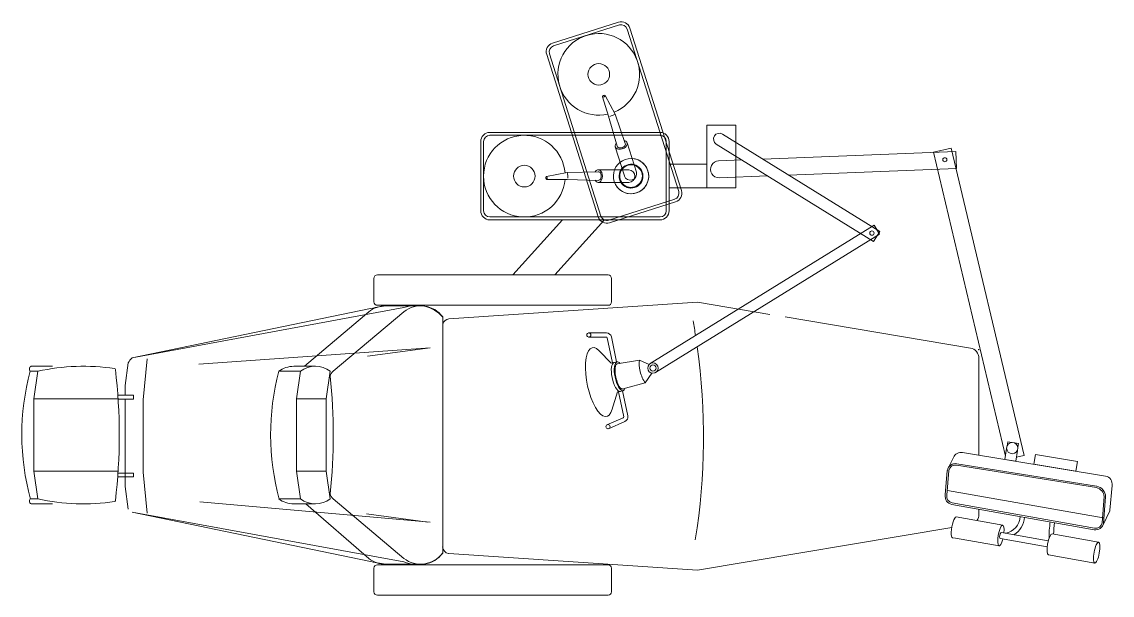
# Model space of a CAD drawing. Header units: metres. Extents: x 250.9 to 296.3, y -151.6 to -124.3.
# Drawn here: x 267.093 to 269.495, y -144.854 to -143.591 of the extents above; entities that cross this region are included whole.
import ezdxf

# ---------------------------------------------------------------- set-up
doc = ezdxf.new("R2010")
doc.units = ezdxf.units.M
doc.header["$MEASUREMENT"] = 0
doc.layers.add('A. muebles', color=152, linetype='Continuous', lineweight=15)

msp = doc.modelspace()

# ---------------------------------------------------------------- linework, layer by layer
at = {"layer": 'A. muebles'}
for p, q in [((268.262, -143.638), (268.4072, -143.592)), ((268.264, -143.6441), (268.4091, -143.598)), ((268.4324, -143.6051), (268.5458, -143.9625)), ((268.4263, -143.607), (268.5398, -143.9644)), ((268.3624, -144.0207), (268.249, -143.6633)), ((268.3685, -144.0188), (268.255, -143.6614)), ((268.3852, -143.7986), (268.3718, -143.7562)), ((268.3995, -143.7941), (268.3776, -143.7534)), ((268.4222, -143.859), (268.3995, -143.7941)), ((268.4041, -143.8648), (268.3852, -143.7986)), ((268.1236, -143.8346), (268.4986, -143.8346)), ((268.1236, -143.8409), (268.4986, -143.8409)), ((268.6362, -143.8382), (268.9829, -144.0528)), ((268.1035, -144.007), (268.1035, -143.8547)), ((268.1099, -144.007), (268.1099, -143.8547)), ((268.4201, -143.9305), (268.3997, -143.8662)), ((268.4467, -143.9221), (268.4263, -143.8577)), ((268.5123, -143.8547), (268.5123, -144.007)), ((268.5187, -143.8547), (268.5187, -144.007)), ((268.9693, -144.0748), (268.6226, -143.8602)), ((269.1009, -143.8783), (269.1402, -143.869)), ((269.1402, -143.869), (269.3006, -144.5457)), ((269.2596, -144.5476), (269.1009, -143.8783)), ((268.4301, -143.9168), (268.3626, -143.9168)), ((268.5187, -143.9048), (268.6015, -143.9048)), ((268.2938, -143.9231), (268.2484, -143.9317)), ((268.2938, -143.9381), (268.2493, -143.9381)), ((268.3626, -143.9211), (268.2938, -143.9231)), ((268.3626, -143.9401), (268.2938, -143.9381)), ((268.4301, -143.9448), (268.3626, -143.9448)), ((268.5187, -143.9568), (268.6015, -143.9568)), ((268.5309, -143.9817), (268.3857, -144.0277)), ((268.5328, -143.9877), (268.3876, -144.0338)), ((268.4986, -144.0207), (268.1236, -144.0207)), ((268.4986, -144.0271), (268.1236, -144.0271)), ((268.1741, -144.1485), (268.2838, -144.0271)), ((268.2666, -144.1485), (268.3763, -144.0271)), ((268.477, -144.3437), (268.9703, -144.039)), ((268.9823, -144.0585), (268.489, -144.3632)), ((268.9829, -144.0528), (268.9693, -144.0748)), ((268.9703, -144.039), (268.9823, -144.0585)), ((267.3356, -144.3311), (267.9345, -144.2204)), ((267.3356, -144.3311), (267.857, -144.2229)), ((267.7155, -144.3495), (267.857, -144.2294)), ((267.7787, -144.3606), (267.9345, -144.2294)), ((267.8942, -144.2164), (267.9717, -144.2164)), ((268.0336, -144.2452), (268.5813, -144.2086)), ((268.5813, -144.2086), (268.7403, -144.2353)), ((268.0198, -144.7611), (268.0198, -144.2409)), ((268.7746, -144.241), (269.1824, -144.3094)), ((268.3413, -144.276), (268.3805, -144.276)), ((268.3413, -144.2852), (268.3805, -144.2852)), ((268.3824, -144.2868), (268.3939, -144.342)), ((268.3914, -144.2849), (268.4029, -144.34)), ((267.4826, -144.3448), (267.9925, -144.309)), ((267.854, -144.3276), (267.9925, -144.309)), ((268.3909, -144.3426), (268.3645, -144.3154)), ((267.1129, -144.3495), (267.1605, -144.3495)), ((267.32, -144.3918), (267.3272, -144.3421)), ((267.3596, -144.4234), (267.3685, -144.3332)), ((267.6917, -144.3495), (267.7393, -144.3495)), ((268.3974, -144.3412), (268.3909, -144.3426)), ((268.404, -144.3398), (268.3965, -144.3414)), ((268.404, -144.3443), (268.4532, -144.3363)), ((268.4532, -144.3363), (268.4748, -144.3456)), ((269.2013, -144.3317), (269.2013, -144.5455)), ((267.1279, -144.3606), (267.1111, -144.3606)), ((267.1191, -144.4213), (267.1279, -144.3606)), ((267.7067, -144.3606), (267.6591, -144.3606)), ((267.6979, -144.4213), (267.7067, -144.3606)), ((267.7631, -144.4213), (267.772, -144.3606)), ((268.466, -144.3862), (268.4804, -144.3646)), ((267.32, -144.3918), (267.32, -144.4134)), ((268.4158, -144.3996), (268.4228, -144.3977)), ((268.4228, -144.3977), (268.466, -144.3862)), ((267.1191, -144.4213), (267.1191, -144.5807)), ((267.3047, -144.4213), (267.1191, -144.4213)), ((267.3387, -144.4134), (267.3059, -144.4134)), ((267.3387, -144.4216), (267.3059, -144.4216)), ((267.32, -144.4216), (267.32, -144.6145)), ((267.3387, -144.4134), (267.3387, -144.4216)), ((267.7631, -144.4213), (267.6979, -144.4213)), ((267.6979, -144.4213), (267.6979, -144.5807)), ((267.7631, -144.4213), (267.7631, -144.5807)), ((268.4051, -144.4061), (268.3927, -144.4462)), ((268.4116, -144.4047), (268.4051, -144.4061)), ((268.4072, -144.4056), (268.4187, -144.4607)), ((268.4171, -144.4035), (268.4094, -144.4048)), ((268.4162, -144.4037), (268.4276, -144.4588)), ((267.3596, -144.4234), (267.3596, -144.5828)), ((268.3816, -144.4786), (268.4175, -144.4629)), ((268.3852, -144.487), (268.4211, -144.4714)), ((269.2633, -144.5245), (269.2647, -144.5156)), ((269.2647, -144.5156), (269.274, -144.5171)), ((269.2793, -144.5179), (269.2885, -144.5194)), ((269.165, -144.5395), (269.4799, -144.5913)), ((269.2584, -144.5549), (269.2623, -144.5307)), ((269.286, -144.5349), (269.2822, -144.5587)), ((269.2885, -144.5194), (269.2871, -144.528)), ((269.1333, -144.5737), (269.1452, -144.5504)), ((269.1525, -144.5641), (269.4606, -144.6134)), ((269.2822, -144.5587), (269.2584, -144.5549)), ((269.3006, -144.5457), (269.2836, -144.5497)), ((269.3225, -144.5654), (269.326, -144.5438)), ((269.4146, -144.5806), (269.3225, -144.5654)), ((269.326, -144.5438), (269.4182, -144.5589)), ((269.4182, -144.5589), (269.4146, -144.5806)), ((267.1191, -144.5807), (267.3047, -144.5807)), ((267.1191, -144.5807), (267.1279, -144.6414)), ((267.3387, -144.5847), (267.3059, -144.5847)), ((267.3387, -144.5928), (267.3387, -144.5847)), ((267.3596, -144.5828), (267.3685, -144.6731)), ((267.6979, -144.5807), (267.7067, -144.6414)), ((267.6979, -144.5807), (267.7631, -144.5807)), ((267.7631, -144.5807), (267.772, -144.6414)), ((269.127, -144.6328), (269.1316, -144.5787)), ((269.1303, -144.6334), (269.1349, -144.5792)), ((269.1519, -144.5673), (269.46, -144.6167)), ((267.3387, -144.5928), (267.3059, -144.5928)), ((267.32, -144.6145), (267.3272, -144.6641)), ((269.4945, -144.6122), (269.4899, -144.6664)), ((269.4746, -144.6835), (269.1322, -144.6227)), ((269.4771, -144.6363), (269.4727, -144.6941)), ((269.4803, -144.6369), (269.476, -144.6947)), ((267.1279, -144.6414), (267.1111, -144.6414)), ((267.1129, -144.6525), (267.1605, -144.6525)), ((267.4848, -144.6481), (267.9925, -144.693)), ((267.7067, -144.6414), (267.6591, -144.6414)), ((267.6917, -144.6525), (267.7393, -144.6525)), ((267.7182, -144.6525), (267.857, -144.7725)), ((267.7787, -144.6414), (267.9345, -144.7725)), ((269.4551, -144.7093), (269.1416, -144.6537)), ((269.4557, -144.7061), (269.1422, -144.6504)), ((267.3356, -144.6709), (267.9345, -144.7798)), ((267.3356, -144.6709), (267.857, -144.7788)), ((267.852, -144.6744), (267.9873, -144.6925)), ((269.2537, -144.6994), (269.1513, -144.6813)), ((269.2013, -144.6643), (269.2013, -144.6755)), ((269.4743, -144.6998), (269.4895, -144.6681)), ((268.5813, -144.7986), (269.1413, -144.7047)), ((269.1498, -144.7282), (269.1432, -144.727)), ((269.2455, -144.7452), (269.1498, -144.7282)), ((269.3517, -144.7473), (269.2484, -144.729)), ((269.3541, -144.734), (269.2508, -144.7157)), ((269.4647, -144.7369), (269.3624, -144.7187)), ((268.033, -144.762), (268.5813, -144.7986)), ((269.4566, -144.7827), (269.3542, -144.7645)), ((267.8684, -144.846), (267.8684, -144.7942)), ((267.8759, -144.7867), (268.3842, -144.7867)), ((267.9717, -144.7856), (267.8942, -144.7856)), ((268.3918, -144.7942), (268.3918, -144.846)), ((268.3842, -144.8535), (267.8759, -144.8535))]:
    msp.add_line(p, q, dxfattribs=at)
msp.add_lwpolyline([(268.6015, -143.9568), (268.6659, -143.9568), (268.6659, -143.8186), (268.6015, -143.8186)], close=True, dxfattribs=at)
for points in [[(268.7253, -143.8934), (269.1506, -143.8767), (269.1521, -143.9138), (268.7819, -143.9284)], [(268.6277, -143.8973), (268.6791, -143.8952)], [(268.7357, -143.9302), (268.6292, -143.9344)]]:
    msp.add_lwpolyline(points, dxfattribs=at)
msp.add_lwpolyline([(267.8759, -144.2153), (268.3842, -144.2153, 0.414214), (268.3918, -144.2078), (268.3918, -144.156, 0.414214), (268.3842, -144.1485), (267.8759, -144.1485, 0.414214), (267.8684, -144.156), (267.8684, -144.2078, 0.414214)], format="xyb", close=True, dxfattribs=at)
for centre, radius in [((268.3637, -143.7067), 0.0238), ((269.1261, -143.8947), 0.00446), ((268.1997, -143.9308), 0.0238), ((268.9655, -144.0563), 0.00485), ((268.3418, -144.2806), 0.00462), ((268.483, -144.3535), 0.0115), ((268.483, -144.3535), 0.00689), ((268.3839, -144.4826), 0.00462), ((269.2747, -144.5295), 0.0125)]:
    msp.add_circle(centre, radius, dxfattribs=at)
for centre, radius, start, end in [((268.4132, -143.6111), 0.0201, 17.6092, 107.6092), ((268.4132, -143.6111), 0.0137, 17.6092, 107.6092), ((268.3637, -143.7067), 0.0899, 291.9804, 282.9569), ((268.2681, -143.6572), 0.0201, 107.6092, 197.6092), ((268.2681, -143.6572), 0.0137, 107.6092, 197.6092), ((268.3813, -143.7692), 0.0308, 282.7514, 306.1759), ((268.1236, -143.8547), 0.0201, 90, 180), ((268.1997, -143.9308), 0.0899, 4.3712, 355.3477), ((268.1236, -143.8547), 0.0137, 90, 180), ((268.4986, -143.8547), 0.0201, 0, 90), ((268.4986, -143.8547), 0.0137, 0, 90), ((268.6294, -143.8492), 0.0129, 58.2482, 238.2482), ((268.4348, -143.9308), 0.0389, 128.6657, 86.5527), ((268.4348, -143.9308), 0.0389, 201.0565, 158.9435), ((268.4348, -143.9308), 0.0262, 139.8317, 75.3867), ((268.4348, -143.9308), 0.0249, 141.7972, 73.4211), ((268.4348, -143.9308), 0.0262, 212.2225, 147.7775), ((268.4348, -143.9308), 0.0249, 214.1881, 145.8119), ((268.4295, -143.9308), 0.014, 272.3317, 87.6683), ((268.6284, -143.9158), 0.0186, 92.2533, 272.2533), ((268.2646, -143.9329), 0.0308, 355.1422, 18.5667), ((268.4332, -143.9258), 0.014, 199.9409, 15.2775), ((268.5267, -143.9686), 0.0137, 287.6092, 17.6092), ((268.5267, -143.9686), 0.0201, 287.6092, 17.6092), ((268.1236, -144.007), 0.0201, 180, 270), ((268.1236, -144.007), 0.0137, 180, 270), ((268.4986, -144.007), 0.0137, 270, 360), ((268.4986, -144.007), 0.0201, 270, 360), ((268.3816, -144.0146), 0.0201, 197.6092, 287.6092), ((268.3816, -144.0146), 0.0137, 197.6092, 287.6092), ((268.4138, -147.3303), 3.1569, 99.4745, 100.1587), ((267.8942, -144.2759), 0.0595, 90, 128.6226), ((267.9625, -144.2912), 0.0762, 41.3528, 111.5811), ((267.9717, -144.2759), 0.0595, 36.0846, 128.6226), ((268.0354, -144.2615), 0.0164, 96.4092, 162.0855), ((267.1614, -144.5049), 1.433, 8.9485, 10.2609), ((268.3805, -144.2872), 0.0112, 11.762, 90), ((269.1876, -144.27), 0.0137, 77.4027, 80.4839), ((268.3805, -144.2872), 0.00201, 11.762, 90), ((267.1614, -144.5049), 1.433, 350.8933, 7.9518), ((269.1787, -144.3317), 0.0226, 0, 80.4839), ((269.1993, -144.3142), 0.00201, 0, 80.4839), ((267.1161, -144.3557), 0.00693, 116.974, 224.4819), ((267.2284, -144.8122), 0.4627, 81.4615, 102.5381), ((267.3631, -144.3606), 0.0404, 133.0045, 152.7509), ((267.6917, -144.4033), 0.0538, 90, 127.3702), ((267.7393, -144.4033), 0.0538, 52.6298, 127.3702), ((267.6251, -144.5), 0.5325, 164.8224, 195.4595), ((267.2968, -144.3567), 0.00201, 6.7812, 81.4615), ((266.0829, -144.501), 1.2244, 353.2188, 6.7812), ((268.1731, -144.5), 0.5325, 164.8224, 195.4595), ((267.7892, -144.3746), 0.0175, 126.8179, 170.285), ((266.5544, -144.501), 1.2244, 353.9351, 6.0649), ((268.4167, -144.4611), 0.00201, 293.524, 11.762), ((268.4167, -144.4611), 0.0112, 293.524, 11.762), ((269.1618, -144.5573), 0.018, 79.9379, 157.5135), ((269.1494, -144.5818), 0.018, 79.9379, 169.9379), ((269.1494, -144.5818), 0.0147, 79.9379, 169.9379), ((269.4555, -144.6378), 0.0249, 2.1022, 78.0651), ((269.4768, -144.6091), 0.018, 349.9379, 79.9379), ((267.7892, -144.6274), 0.0175, 189.715, 233.1821), ((269.1448, -144.636), 0.018, 169.9379, 259.9379), ((269.1448, -144.636), 0.0147, 169.9379, 259.9379), ((269.4554, -144.638), 0.0218, 4.3464, 77.6642), ((267.1161, -144.6463), 0.00693, 135.5181, 243.026), ((267.2284, -144.1898), 0.4627, 257.4619, 278.5385), ((267.2968, -144.6453), 0.00201, 278.5385, 353.2188), ((267.6917, -144.5987), 0.0538, 232.6298, 270), ((267.7393, -144.5987), 0.0538, 232.6298, 307.3702), ((269.1787, -144.6755), 0.0226, 322.2839, 0), ((269.2527, -144.6786), 0.0392, 280.0604, 357.407), ((269.2527, -144.6786), 0.0491, 301.2789, 355.904), ((269.4722, -144.6632), 0.018, 344.1679, 349.9379), ((269.626, -144.7299), 0.2704, 171.9686, 179.7529), ((269.626, -144.7299), 0.2606, 172.0453, 177.6715), ((269.4582, -144.6916), 0.018, 259.9379, 349.9379), ((269.4582, -144.6916), 0.0147, 259.9379, 349.9379), ((268.0352, -144.7467), 0.0155, 180.2227, 261.7147), ((267.8942, -144.726), 0.0595, 231.3774, 270), ((268.0169, -144.0049), 0.7902, 258.3302, 261.0681), ((267.9649, -144.7147), 0.0718, 244.9433, 319.7848), ((267.9717, -144.726), 0.0595, 231.3774, 323.9154), ((267.8759, -144.7942), 0.00755, 90, 180), ((268.3842, -144.7942), 0.00755, 0, 90), ((267.8759, -144.846), 0.00755, 180, 270), ((268.3842, -144.846), 0.00755, 270, 0)]:
    msp.add_arc(centre, radius, start, end, dxfattribs=at)
for centre, major_axis in [((268.3746, -143.7547), (0.00287, 0.00154)), ((268.2487, -143.9349), (-0.0006, 0.0032))]:
    msp.add_ellipse(centre, major_axis=major_axis, ratio=0.424855, dxfattribs=at)
for centre, major_axis, ratio, start_param, end_param in [((268.413, -143.8619), (0.0133, 0.0042), 0.650697, 2.28253, 7.103308), ((268.4132, -143.8619), (0.00908, 0.00288), 0.704631, 3.0998, 6.324978), ((268.3626, -143.9308), (0, 0.014), 0.650697, 2.28253, 7.103308), ((268.3626, -143.9306), (0, 0.00953), 0.704631, 3.0998, 6.324978), ((268.3653, -144.3843), (0.0158, -0.0758), 0.353086, 2.634251, 6.873802), ((268.4099, -144.3719), (-0.0059, 0.0276), 0.307895, 6.252432, 9.455532), ((268.4101, -144.3718), (0.0061, -0.032), 0.353086, 8.887512, 9.424778), ((268.4101, -144.3718), (0.0061, -0.032), 0.353086, 6.360212, 6.823452), ((269.1472, -144.7042), (0.0041, 0.0229), 0.246686, 0, 3.141593), ((269.2496, -144.7223), (0.0041, 0.0229), 0.246686, 5.00771, 10.700253), ((269.2496, -144.7223), (0.00118, 0.00666), 0.385545, 0, 3.141593)]:
    msp.add_ellipse(centre, major_axis=major_axis, ratio=ratio, start_param=start_param, end_param=end_param, dxfattribs=at)
at = {"layer": 'A. muebles', "extrusion": (0, 0, -1)}
for centre, major_axis, ratio, start_param, end_param in [((268.4045, -144.373), (0.007, -0.0318), 0.353086, 6.360212, 9.424778), ((268.411, -144.3716), (0.007, -0.0318), 0.353086, 6.360212, 9.424778), ((268.4669, -144.3616), (0.0095, -0.0312), 0.353086, 7.06125, 8.902333), ((269.3583, -144.7416), (0.0041, 0.0229), 0.246686, 3.141593, 6.283185)]:
    msp.add_ellipse(centre, major_axis=major_axis, ratio=ratio, start_param=start_param, end_param=end_param, dxfattribs=at)
msp.add_ellipse((269.4607, -144.7598), major_axis=(0.0041, 0.0229), ratio=0.246686, dxfattribs=at)

doc.saveas('drawing.dxf')
